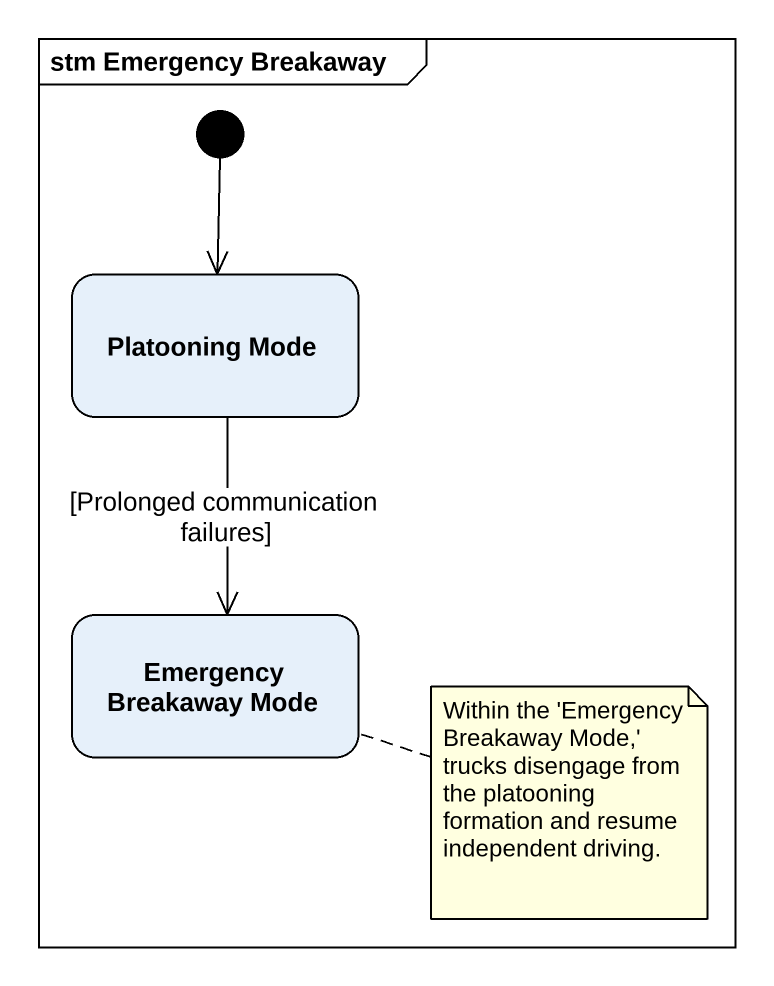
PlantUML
@startuml
mainframe stm Emergency Breakaway
hide empty description
state "Platooning Mode" as Platooning_Mode
state "Emergency Breakaway Mode" as Emergency_Breakaway_Mode
[*] --> Platooning_Mode
Platooning_Mode --> Emergency_Breakaway_Mode : [Prolonged communication failures]
note right of Emergency_Breakaway_Mode : Within the 'Emergency Breakaway Mode,' trucks disengage from the platooning formation and resume independent driving.
@enduml
